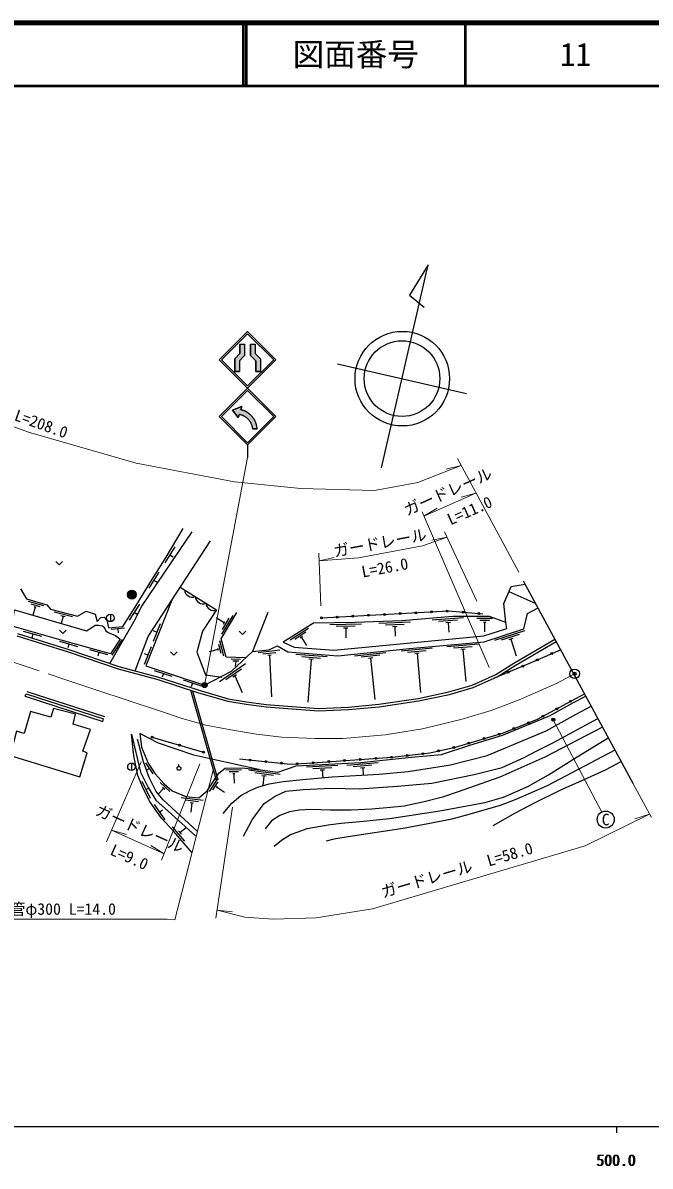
# Model space of a CAD drawing. Units: millimetres at full size, sheet at 1:1000; details may follow other scales. Extents: x 40000 to 680000, y 20000 to 380000.
# Drawn here: x 473806 to 573327, y 198715 to 380000 of the extents above; entities that cross this region are included whole.
import ezdxf
from ezdxf.enums import TextEntityAlignment as Align

# ---------------------------------------------------------------- set-up
doc = ezdxf.new("R2010")
doc.units = ezdxf.units.MM
doc.header["$LTSCALE"] = 1000
doc.header["$PDMODE"] = 32
doc.header["$PDSIZE"] = 500
doc.linetypes.add('CHAIN', pattern=[18.5, 12, -1.5, 3.5, -1.5])
for name, color, linetype, lineweight in [('M-BGD', 7, 'Continuous', 25), ('M-BGD-EXST', 7, 'Continuous', 25), ('M-BMK', 2, 'CHAIN', 13), ('M-BMK-OTRS', 5, 'Continuous', 25), ('M-BMK-SRVR', 3, 'Continuous', 25), ('M-STR-HTXT', 7, 'Continuous', 13), ('M-STR-STRC', 7, 'Continuous', 25), ('M-TTL', 2, 'Continuous', 140), ('M-TTL-BAND', 7, 'Continuous', 25), ('M-TTL-LINE', 7, 'Continuous', 50)]:
    doc.layers.add(name, color=color, linetype=linetype, lineweight=lineweight)
doc.layers.add('M-OTRS', color=6, linetype='Continuous')
doc.layers.add('M-TTL-TXT', color=7, linetype='Continuous')
doc.styles.add('ＭＳ ゴシック', font='')
doc.styles.get('ＭＳ ゴシック').set_extended_font_data('MS Gothic')

msp = doc.modelspace()

# ---------------------------------------------------------------- hatches: boundary and pattern name
at = {"layer": 'M-BGD'}
msp.add_hatch(color=256, dxfattribs=at).paths.add_polyline_path([(491803, 289335, -1), (490403, 289335, -1)])
at = {"layer": 'M-BGD-EXST'}
msp.add_hatch(color=256, dxfattribs=at).paths.add_polyline_path([(558180, 269616, -1), (557741, 269377, -0.41421), (557841, 269716, -0.41421)])
at = {"layer": 'M-STR-STRC'}
for points in [[(508244, 327559), (507411, 326725), (507411, 324706), (508161, 324706), (508161, 326415), (508994, 327248), (508994, 329070), (508244, 329070)], [(510661, 327559), (510661, 329070), (509911, 329070), (509911, 327248), (510744, 326415), (510744, 324706), (511494, 324706), (511494, 326725)], [(509022, 318434), (508969, 318457), (508916, 318480), (508862, 318501), (508807, 318522), (508753, 318541), (508698, 318560), (508642, 318578), (508587, 318595), (508531, 318610), (508475, 318625), (508418, 318639), (508381, 318648), (508546, 319167), (507077, 318603), (507988, 317419), (508154, 317938), (508202, 317928), (508246, 317918), (508290, 317907), (508334, 317896), (508377, 317884), (508420, 317870), (508463, 317857), (508506, 317842), (508549, 317827), (508591, 317811), (508633, 317794), (508674, 317777), (508716, 317759), (508757, 317740), (508797, 317720), (508838, 317700), (508877, 317679), (508917, 317657), (508956, 317635), (508995, 317612), (509033, 317588), (509071, 317563), (509109, 317538), (509146, 317513), (509182, 317486), (509219, 317459), (509254, 317432), (509290, 317403), (509324, 317374), (509358, 317345), (509392, 317315), (509425, 317284), (509458, 317253), (509490, 317221), (509521, 317189), (509552, 317156), (509583, 317123), (509612, 317089), (509641, 317054), (509670, 317019), (509698, 316984), (509725, 316948), (509752, 316912), (509778, 316875), (509803, 316837), (509828, 316800), (509852, 316762), (509876, 316723), (509898, 316684), (509920, 316645), (509942, 316605), (509962, 316565), (509982, 316524), (510002, 316483), (510020, 316442), (510038, 316401), (510055, 316359), (510071, 316317), (510087, 316275), (510102, 316232), (510116, 316189), (510129, 316146), (510142, 316103), (510154, 316059), (510165, 316015), (510175, 315972), (510185, 315927), (510194, 315883), (510202, 315839), (510209, 315794), (510215, 315750), (510221, 315705), (510226, 315660), (510230, 315615), (510973, 315616), (510969, 315674), (510964, 315732), (510957, 315790), (510950, 315847), (510942, 315905), (510933, 315962), (510922, 316019), (510911, 316076), (510899, 316133), (510886, 316189), (510871, 316246), (510856, 316302), (510840, 316358), (510823, 316413), (510805, 316468), (510785, 316523), (510765, 316578), (510744, 316632), (510722, 316685), (510700, 316739), (510676, 316792), (510651, 316844), (510625, 316896), (510599, 316948), (510571, 316999), (510543, 317050), (510514, 317100), (510484, 317150), (510453, 317199), (510421, 317247), (510388, 317295), (510355, 317343), (510321, 317390), (510286, 317436), (510250, 317482), (510213, 317527), (510175, 317571), (510137, 317615), (510098, 317658), (510058, 317700), (510018, 317742), (509977, 317783), (509935, 317823), (509892, 317862), (509849, 317901), (509805, 317939), (509760, 317976), (509715, 318012), (509669, 318048), (509623, 318083), (509576, 318117), (509528, 318150), (509480, 318182), (509431, 318214), (509382, 318244), (509332, 318274), (509281, 318303), (509230, 318331), (509179, 318358), (509127, 318384), (509075, 318409)], [(502306, 274780, -0.41421), (502428, 275332, -0.41421), (502980, 275209, -1)]]:
    msp.add_hatch(color=256, dxfattribs=at).paths.add_polyline_path(points)

# ---------------------------------------------------------------- linework, layer by layer
at = {"layer": 'M-BGD'}
for p, q in [((497915, 296932), (496357, 294368)), ((497136, 295650), (497649, 295338)), ((495389, 292887), (493800, 290342)), ((494594, 291615), (495103, 291297)), ((477114, 287547), (474721, 288270)), ((550920, 289829), (555165, 287925)), ((476549, 287405), (475113, 287838)), ((475744, 287334), (475370, 286094)), ((475912, 287284), (475577, 287385)), ((481705, 285819), (478796, 286553)), ((492287, 287827), (490685, 285291)), ((491486, 286559), (491993, 286239)), ((512682, 286524), (510249, 280309)), ((480516, 285809), (479838, 285981)), ((480177, 285895), (479895, 284777)), ((487689, 286253), (487689, 285053)), ((494557, 281957), (495654, 284749)), ((505739, 284863), (504454, 285636)), ((505352, 283054), (507155, 286054)), ((505456, 283809), (506537, 285609)), ((505613, 284653), (505866, 285073)), ((527529, 284639), (522530, 284568)), ((535302, 284962), (530305, 284770)), ((534314, 284624), (531316, 284508)), ((543728, 285675), (538743, 285285)), ((542754, 285298), (539763, 285064)), ((541631, 284909), (540933, 284855)), ((541282, 284882), (541399, 283387)), ((548318, 285543), (545818, 285543)), ((547818, 285243), (546318, 285243)), ((547243, 284943), (546893, 284943)), ((547068, 284943), (547068, 283443)), ((476819, 282679), (473931, 283490)), ((475375, 283084), (475213, 282507)), ((489908, 284004), (487819, 283793)), ((488864, 283899), (488924, 283302)), ((495106, 283353), (494547, 283572)), ((519146, 283987), (516192, 282111)), ((518716, 283359), (516943, 282233)), ((526534, 284325), (523534, 284282)), ((525388, 284008), (524688, 283998)), ((525038, 284003), (525060, 282504)), ((533176, 284280), (532477, 284253)), ((532827, 284266), (532884, 282767)), ((553411, 283615), (548655, 282073)), ((552552, 283021), (549698, 282096)), ((482552, 281083), (479660, 281881)), ((481106, 281482), (480946, 280904)), ((489580, 282206), (487908, 279715)), ((493128, 278316), (494224, 281108)), ((505278, 279999), (504880, 281445)), ((505700, 279596), (505037, 282007)), ((518197, 282674), (517784, 282411)), ((517991, 282543), (518795, 281277)), ((546074, 281470), (541093, 281034)), ((545104, 281084), (542115, 280822)), ((551551, 282381), (550885, 282165)), ((551218, 282273), (552077, 279622)), ((487310, 279771), (484418, 280569)), ((485864, 280170), (485704, 279592)), ((488744, 280960), (488974, 280806)), ((493676, 279712), (493117, 279931)), ((504790, 280642), (503344, 280244)), ((504836, 280474), (504743, 280811)), ((514602, 280511), (511126, 280109)), ((513942, 280132), (511856, 279891)), ((513176, 279742), (512690, 279685)), ((512933, 279714), (513243, 273127)), ((522075, 279456), (517090, 279848)), ((521054, 279235), (518063, 279471)), ((531405, 280121), (526432, 279601)), ((530442, 279718), (527458, 279407)), ((529329, 279301), (528633, 279228)), ((528981, 279264), (529664, 272733)), ((538788, 280832), (533807, 280395)), ((537818, 280446), (534830, 280184)), ((536699, 280046), (536002, 279985)), ((536350, 280016), (536894, 273811)), ((543984, 280685), (543287, 280624)), ((543636, 280654), (544084, 275538)), ((509129, 278358), (505014, 275517)), ((508477, 277543), (506008, 275838)), ((508357, 279050), (506859, 279110)), ((508046, 278762), (507146, 278798)), ((507596, 278780), (507492, 277923)), ((519535, 279054), (519001, 272263)), ((519884, 279026), (519186, 279081)), ((497521, 276347), (494668, 277275)), ((496094, 276811), (495908, 276240)), ((502137, 274844), (499285, 275772)), ((507701, 276643), (507125, 276245)), ((507413, 276444), (508580, 273824)), ((474429, 273978), (486745, 270000)), ((500381, 274195), (504462, 259897)), ((500711, 275308), (500525, 274737)), ((500725, 274083), (504751, 259980)), ((474183, 273217), (474306, 273598)), ((474183, 273217), (486500, 269238)), ((474306, 273598), (486622, 269619)), ((486500, 269238), (486622, 269619)), ((494307, 266738), (502621, 264329)), ((491037, 262634), (491037, 261434)), ((494464, 260903), (493308, 262657)), ((493886, 261780), (493430, 261479)), ((498569, 262083), (498569, 262421)), ((508512, 261564), (506013, 261500)), ((508020, 261252), (506521, 261213)), ((514613, 260841), (509656, 261498)), ((513582, 260675), (510608, 261070)), ((523782, 262235), (518790, 261959)), ((522800, 261880), (519805, 261715)), ((521668, 261517), (520969, 261479)), ((521319, 261498), (521384, 260311)), ((530170, 262659), (525186, 262261)), ((529197, 262280), (526206, 262041)), ((528074, 261889), (527377, 261834)), ((527726, 261862), (527816, 260723)), ((492672, 259757), (493992, 257064)), ((497120, 258125), (495568, 259540)), ((504744, 260217), (503353, 258139)), ((504715, 259634), (503881, 258388)), ((504751, 259980), (504462, 259897)), ((507453, 260937), (507103, 260928)), ((507278, 260932), (507317, 259433)), ((512403, 260529), (511709, 260621)), ((512056, 260575), (511859, 259088)), ((493332, 258411), (493770, 258625)), ((496142, 258611), (495299, 257686)), ((496323, 258446), (495961, 258776)), ((504644, 258989), (504450, 258699)), ((504547, 258844), (505794, 258010)), ((494625, 256073), (496356, 253623)), ((502406, 256717), (498928, 257109)), ((501677, 256497), (499590, 256733)), ((500844, 256290), (500357, 256344)), ((500600, 256317), (500432, 254826)), ((495490, 254848), (495981, 255194)), ((497518, 252541), (499474, 250267)), ((498724, 251600), (499693, 252433)), ((498495, 251865), (498952, 251334))]:
    msp.add_line(p, q, dxfattribs=at)
for points in [[(473409, 290276), (474377, 288688), (477633, 287704), (478174, 287020), (482474, 285934), (483848, 286690), (485273, 286231), (485608, 285073), (486173, 285736), (486696, 285738), (487132, 285277), (487416, 284054), (489693, 284284), (491628, 287346), (494113, 291417), (496550, 295252), (499261, 299797)], [(487613, 278427), (491456, 285144), (492657, 287482), (498751, 296473), (500661, 299318)], [(491609, 277256), (493667, 282684), (503583, 297893)], [(479057, 294611), (479587, 294081), (480117, 294611)], [(498769, 290510), (504546, 286906), (502293, 283555), (501391, 280233), (502801, 276620), (505367, 276231)], [(550458, 284906), (550118, 287938), (551257, 290623), (553511, 290984)], [(497434, 288462), (493336, 278025), (502643, 274995), (506901, 277184), (510249, 280309), (512830, 280608), (514211, 281229), (515868, 280245), (523764, 279624), (535167, 280816), (547002, 281853), (553293, 283892), (553880, 286325), (555544, 287224)], [(509186, 279317), (506054, 279442), (505261, 282321), (507760, 286479)], [(521176, 285643), (541326, 286750), (546774, 286308)], [(472966, 283183), (481104, 280646), (489023, 277947), (495325, 276263), (501769, 274164), (506396, 272836), (509286, 272355), (512425, 271921), (515854, 271672), (520712, 271300), (525446, 271499), (530279, 271959), (536525, 272885), (541384, 273915), (545095, 274962), (548843, 276656), (551719, 278449), (558221, 282274)], [(479634, 283703), (480164, 283173), (480695, 283703)], [(508123, 283539), (508653, 283009), (509183, 283539)], [(472838, 282804), (480980, 280265), (488907, 277564), (495211, 275879), (501652, 273781), (506308, 272445), (509226, 271959), (512383, 271523), (515824, 271273), (520705, 270900), (525473, 271100), (530327, 271562), (536596, 272491), (541480, 273527), (545232, 274585), (549032, 276302), (551926, 278107), (558411, 281922)], [(497233, 280283), (497763, 279753), (498294, 280283)], [(548516, 276069), (555097, 278832), (559124, 280604)], [(492350, 267338), (492651, 265167), (493695, 262614), (494819, 260909), (496239, 259313), (497514, 258238), (499677, 257327), (501725, 257096), (503056, 258235), (504909, 261003), (505886, 261797), (508624, 261867), (511478, 261567), (514277, 261166), (517150, 262169), (527430, 262736), (535448, 263541), (540204, 264007), (544697, 265483), (549927, 267071), (557349, 270124), (561168, 272209), (563098, 273253)], [(508200, 263280), (516247, 262458), (520549, 262736), (532382, 263551), (538351, 264241), (542457, 265168), (550057, 267443), (555465, 269583), (562907, 273607)], [(505561, 254634), (506973, 256244), (508385, 257501), (509875, 258284), (511103, 258817), (512868, 259313), (515129, 259688), (518203, 260041), (522891, 260438), (530357, 260869), (534954, 261282), (541674, 262350), (547444, 263853), (556824, 267764), (561589, 270384), (563957, 271664)], [(508790, 251025), (510163, 253630), (512091, 256205), (513818, 257376), (515549, 258184), (518294, 258446), (522720, 258631), (527184, 258555), (533245, 258941), (538682, 259451), (545429, 260810), (549840, 261935), (553356, 263492), (555228, 264514), (558004, 265886), (565028, 269684)], [(500680, 248405), (497758, 251802), (495788, 253907), (493885, 256602), (492775, 258866), (492047, 260664), (491391, 263788), (491028, 267230)], [(491028, 267230), (492478, 261185), (493701, 258739), (494924, 256724), (496852, 254975), (501179, 251104)], [(511478, 261567), (506188, 262704), (500958, 263895), (495304, 265792), (492350, 267338)], [(565776, 268301), (556630, 263542), (549503, 260411), (542701, 257996), (540365, 257203), (537457, 256483), (534296, 255812), (532151, 255560), (529169, 255327), (525912, 255177), (522623, 255150), (519490, 255263), (517652, 255136), (516107, 254878), (514560, 254301), (513254, 253492), (512227, 252213)], [(513653, 249448), (514848, 250413), (516272, 251286), (517467, 251745), (518888, 252246), (522222, 252836), (524286, 253074), (527855, 253396), (531988, 253835), (539944, 255036), (547083, 256365), (550060, 257246), (553918, 258908), (557183, 260758), (561040, 263184), (566670, 266647)], [(501473, 251805), (496059, 256787), (494949, 258100), (493839, 260364), (492933, 262832), (492003, 266396)], [(567732, 264684), (556989, 259023), (552029, 256850), (549546, 255900), (544574, 254471), (541874, 253736), (538382, 253038), (534167, 252238), (528513, 251407), (525416, 250957), (523137, 250541), (521907, 250225)], [(548442, 252722), (551973, 254728), (554881, 256265), (559166, 258366), (562841, 260033), (566265, 261560), (568707, 262880)]]:
    msp.add_lwpolyline(points, dxfattribs=at)
for points in [[(487718, 279970), (479885, 282130), (472101, 284315), (472505, 286929), (483914, 283606), (484608, 284040), (485301, 284469), (485828, 284518), (486423, 284401), (486667, 284235), (486891, 283864), (486979, 283591), (487350, 283338), (488510, 282879), (489271, 282285)], [(519915, 284831), (515102, 281774), (516848, 280987), (523153, 280539), (546965, 282819), (550607, 283990), (550458, 284906), (547817, 285843), (542023, 285843), (533908, 285208), (526529, 284925)], [(472798, 267667), (471772, 263831), (482835, 260441), (484018, 264245), (483347, 264502), (484531, 267971), (481770, 268818), (482144, 270376), (478654, 271282), (478260, 269902), (475045, 270829), (474020, 267340)]]:
    msp.add_lwpolyline(points, close=True, dxfattribs=at)
for centre, radius in [((491103, 289335), 700), ((533657, 286329), 150), ((536153, 286466), 150), ((538649, 286603), 150), ((541145, 286740), 150), ((543638, 286563), 150), ((546129, 286361), 150), ((487689, 285653), 600), ((521176, 285643), 150), ((523672, 285781), 150), ((526168, 285918), 150), ((528664, 286055), 150), ((531160, 286192), 150), ((557717, 279985), 150), ((553126, 278004), 150), ((555429, 278978), 150), ((550821, 277037), 150), ((560708, 272418), 150), ((556310, 270040), 150), ((558509, 271229), 150), ((554033, 269016), 150), ((494307, 266738), 150), ((546969, 266518), 150), ((549364, 267235), 150), ((551709, 268096), 150), ((498684, 265469), 150), ((539735, 264554), 150), ((542174, 265104), 150), ((544574, 265802), 150), ((502477, 264371), 150), ((509880, 263108), 150), ((512367, 262855), 150), ((522333, 262859), 150), ((524827, 263031), 150), ((527321, 263203), 150), ((529816, 263374), 150), ((532310, 263546), 150), ((534793, 263830), 150), ((537277, 264117), 150), ((491037, 262034), 600), ((498569, 261783), 300), ((514854, 262601), 150), ((517344, 262529), 150), ((519839, 262691), 150)]:
    msp.add_circle(centre, radius, dxfattribs=at)
for centre in [(500701, 290189), (502398, 289130), (504094, 288071)]:
    msp.add_arc(centre, 1250, 184.90899, 291.16919, dxfattribs=at)
at = {"layer": 'M-BGD-EXST'}
for centre, radius in [((557960, 269496), 250), ((566271, 253674), 1350)]:
    msp.add_circle(centre, radius, dxfattribs=at)
at = {"layer": 'M-BMK'}
msp.add_lwpolyline([(464995, 281035), (480318, 275957), (485402, 274233), (490526, 272555), (495344, 270948), (499093, 269720), (500765, 269216), (502813, 268648), (507388, 267770), (510890, 267201), (514860, 266753), (520207, 266508), (524571, 266549), (531310, 267083), (537218, 268055), (543524, 269567), (548100, 270972), (552569, 272664), (558462, 275244), (561351, 276786)], dxfattribs=at)
at = {"layer": 'M-BMK-OTRS'}
msp.add_line((553207, 291545), (570556, 259461), dxfattribs=at)
at = {"layer": 'M-BMK-SRVR'}
for p, q in [((530724, 309457), (538101, 341652)), ((538101, 341652), (535141, 336820)), ((535141, 336820), (537454, 334909)), ((523728, 325936), (544197, 321246))]:
    msp.add_line(p, q, dxfattribs=at)
for centre, radius in [((534004, 323582), 7500), ((533963, 323591), 6000), ((561351, 276786), 750)]:
    msp.add_circle(centre, radius, dxfattribs=at)
at = {"layer": 'M-OTRS'}
msp.add_point((561351, 276786), dxfattribs=at)
at = {"layer": 'M-STR-HTXT'}
for p, q in [((502643, 274995), (509453, 311069)), ((542740, 310903), (552487, 292877)), ((543330, 309811), (540944, 309237)), ((537436, 301762), (545693, 305442)), ((545693, 305442), (543333, 304765)), ((537436, 301762), (539517, 303064)), ((547788, 277758), (537134, 302462)), ((545837, 288314), (540699, 299316)), ((541111, 298435), (538701, 297962)), ((521096, 287550), (520748, 295936)), ((520800, 294691), (523196, 295228)), ((557960, 269496), (565643, 254869)), ((492595, 262811), (487064, 250122)), ((495779, 247207), (501885, 262488)), ((504011, 261478), (497932, 237761)), ((573516, 253987), (570556, 259461)), ((507067, 255658), (504444, 238009)), ((573214, 254545), (570883, 253776)), ((487885, 252007), (496201, 248262)), ((487885, 252007), (490242, 251320)), ((496201, 248262), (494125, 249572)), ((504637, 239311), (507078, 239047)), ((496692, 237861), (461819, 237861)), ((497932, 237761), (496692, 237861))]:
    msp.add_line(p, q, dxfattribs=at)
for points in [[(370520, 346776), (410406, 341578), (420424, 339135), (425910, 337418), (434127, 334138), (439635, 331419), (447360, 326864), (465548, 318408), (474722, 315112), (491810, 310203), (507391, 307228), (517885, 306185), (529601, 305869), (536460, 307101), (543330, 309811)], [(520800, 294691), (527056, 295197), (537206, 297083), (541111, 298435)], [(504637, 239311), (509047, 238199), (513544, 237889), (520327, 238082), (529262, 239522), (563039, 249525), (573214, 254545)]]:
    msp.add_lwpolyline(points, dxfattribs=at)
at = {"layer": 'M-STR-STRC'}
for p, q in [((504953, 326570), (509453, 331070)), ((505307, 326570), (509453, 330717)), ((513953, 326570), (509453, 331070)), ((513600, 326570), (509453, 330717)), ((508244, 329070), (508244, 327559)), ((508244, 329070), (508994, 329070)), ((508994, 329070), (508994, 327248)), ((509911, 329070), (509911, 327248)), ((509911, 329070), (510661, 329070)), ((510661, 329070), (510661, 327559)), ((504953, 326570), (509453, 322070)), ((505307, 326570), (509453, 322423)), ((507411, 326725), (508244, 327559)), ((507411, 326725), (507411, 324706)), ((508161, 326415), (508994, 327248)), ((508161, 326415), (508161, 324706)), ((509453, 322423), (513600, 326570)), ((509453, 322070), (513953, 326570)), ((510744, 326415), (509911, 327248)), ((511494, 326725), (510661, 327559)), ((510744, 326415), (510744, 324706)), ((511494, 326725), (511494, 324706)), ((507411, 324706), (508161, 324706)), ((510744, 324706), (511494, 324706)), ((504953, 317570), (509453, 322070)), ((505307, 317570), (509453, 321716)), ((513953, 317569), (509453, 322070)), ((513600, 317569), (509453, 321716)), ((504953, 317570), (509453, 313069)), ((505307, 317570), (509453, 313423)), ((509453, 313423), (513600, 317569)), ((509453, 313069), (513953, 317569)), ((510973, 315616), (510230, 315615)), ((509453, 313069), (509453, 311069))]:
    msp.add_line(p, q, dxfattribs=at)
for points in [[(508244, 327559), (508244, 329070), (508994, 329070), (508994, 327248), (508161, 326415), (508161, 324706), (507411, 324706), (507411, 326725)], [(509911, 329070), (510661, 329070), (510661, 327559), (511494, 326725), (511494, 324706), (510744, 324706), (510744, 326415), (509911, 327248)], [(508154, 317938), (507988, 317419), (507077, 318603), (508546, 319167), (508381, 318648), (508546, 319167), (507077, 318603), (507988, 317419)], [(508154, 317938), (508154, 317938), (508158, 317937), (508202, 317928), (508246, 317918), (508290, 317907), (508334, 317896), (508377, 317884), (508420, 317870), (508463, 317857), (508506, 317842), (508549, 317827), (508591, 317811), (508633, 317794), (508674, 317777), (508716, 317759), (508757, 317740), (508797, 317720), (508838, 317700), (508877, 317679), (508917, 317657), (508956, 317635), (508995, 317612), (509033, 317588), (509071, 317563), (509109, 317538), (509146, 317513), (509182, 317486), (509219, 317459), (509254, 317432), (509290, 317403), (509324, 317374), (509358, 317345), (509392, 317315), (509425, 317284), (509458, 317253), (509490, 317221), (509521, 317189), (509552, 317156), (509583, 317123), (509612, 317089), (509641, 317054), (509670, 317019), (509698, 316984), (509725, 316948), (509752, 316912), (509778, 316875), (509803, 316837), (509828, 316800), (509852, 316762), (509876, 316723), (509898, 316684), (509920, 316645), (509942, 316605), (509962, 316565), (509982, 316524), (510002, 316483), (510020, 316442), (510038, 316401), (510055, 316359), (510071, 316317), (510087, 316275), (510102, 316232), (510116, 316189), (510129, 316146), (510142, 316103), (510154, 316059), (510165, 316015), (510175, 315972), (510185, 315927), (510194, 315883), (510202, 315839), (510209, 315794), (510215, 315750), (510221, 315705), (510226, 315660), (510230, 315615), (510230, 315615), (510973, 315616), (510973, 315616), (510969, 315674), (510964, 315732), (510957, 315790), (510950, 315847), (510942, 315905), (510933, 315962), (510922, 316019), (510911, 316076), (510899, 316133), (510886, 316189), (510871, 316246), (510856, 316302), (510840, 316358), (510823, 316413), (510805, 316468), (510785, 316523), (510765, 316578), (510744, 316632), (510722, 316685), (510700, 316739), (510676, 316792), (510651, 316844), (510625, 316896), (510599, 316948), (510571, 316999), (510543, 317050), (510514, 317100), (510484, 317150), (510453, 317199), (510421, 317247), (510388, 317295), (510355, 317343), (510321, 317390), (510286, 317436), (510250, 317482), (510213, 317527), (510175, 317571), (510137, 317615), (510098, 317658), (510058, 317700), (510018, 317742), (509977, 317783), (509935, 317823), (509892, 317862), (509849, 317901), (509805, 317939), (509760, 317976), (509715, 318012), (509669, 318048), (509623, 318083), (509576, 318117), (509528, 318150), (509480, 318182), (509431, 318214), (509382, 318244), (509332, 318274), (509281, 318303), (509230, 318331), (509179, 318358), (509127, 318384), (509075, 318409), (509022, 318434), (508969, 318457), (508916, 318480), (508862, 318501), (508807, 318522), (508753, 318541), (508698, 318560), (508642, 318578), (508587, 318595), (508531, 318610), (508475, 318625), (508418, 318639), (508381, 318648), (508546, 319167), (507077, 318603), (507988, 317419), (508154, 317938)]]:
    msp.add_lwpolyline(points, close=True, dxfattribs=at)
msp.add_lwpolyline([(508381, 318648), (508546, 319167), (507077, 318603), (507988, 317419), (508154, 317938)], dxfattribs=at)
msp.add_circle((502643, 274995), 400, dxfattribs=at)
at = {"layer": 'M-TTL'}
msp.add_line((680000, 380000), (40000, 380000), dxfattribs=at)
at = {"layer": 'M-TTL-BAND'}
for p, q in [((40000, 205000), (579000, 205000)), ((568000, 205000), (568000, 204000))]:
    msp.add_line(p, q, dxfattribs=at)
at = {"layer": 'M-TTL-LINE'}
for p, q in [((508747, 380000), (508747, 370000)), ((509247, 380000), (509247, 370000)), ((543997, 380000), (543997, 370000)), ((40000, 370000), (680000, 370000))]:
    msp.add_line(p, q, dxfattribs=at)

# ---------------------------------------------------------------- texts
at = {"layer": 'M-BGD-EXST', "style": 'ＭＳ ゴシック'}
msp.add_text('C', height=1833, dxfattribs=at).set_placement((566271, 253674), align=Align.MIDDLE_CENTER)
at = {"layer": 'M-STR-HTXT', "style": 'ＭＳ ゴシック'}
for s, rotation, p in [('側\u3000溝\u3000L=208.0', 340.235, (471529, 316732)), ('ガードレール', 24.025, (541835, 304356)), ('L=11.0', 24.025, (545293, 301335)), ('ガードレール', 10.525, (530733, 296115)), ('L=26.0', 10.525, (531504, 292180)), ('ガードレール', 335.758, (491778, 250892)), ('L=9.0', 335.758, (490113, 246394)), ('ガードレール\u3000L=58.0', 16.498, (543084, 244264))]:
    msp.add_text(s, height=1833, rotation=rotation, dxfattribs=at).set_placement(p, align=Align.BOTTOM_CENTER)
msp.add_text('ヒューム管φ300 L=14.0', height=1833, dxfattribs=at).set_placement((488570, 238023), align=Align.BOTTOM_RIGHT)
at = {"layer": 'M-TTL-BAND', "style": 'ＭＳ ゴシック'}
for p in [(567844, 198195), (568000, 198195)]:
    msp.add_text('500.0', height=1833, dxfattribs=at).set_placement(p, align=Align.BOTTOM_CENTER)
at = {"layer": 'M-TTL-TXT', "style": 'ＭＳ ゴシック'}
for s, p in [('図面番号', (526622, 375000)), ('11', (561497, 375000))]:
    msp.add_text(s, height=3666, dxfattribs=at).set_placement(p, align=Align.MIDDLE_CENTER)

doc.saveas('drawing.dxf')
